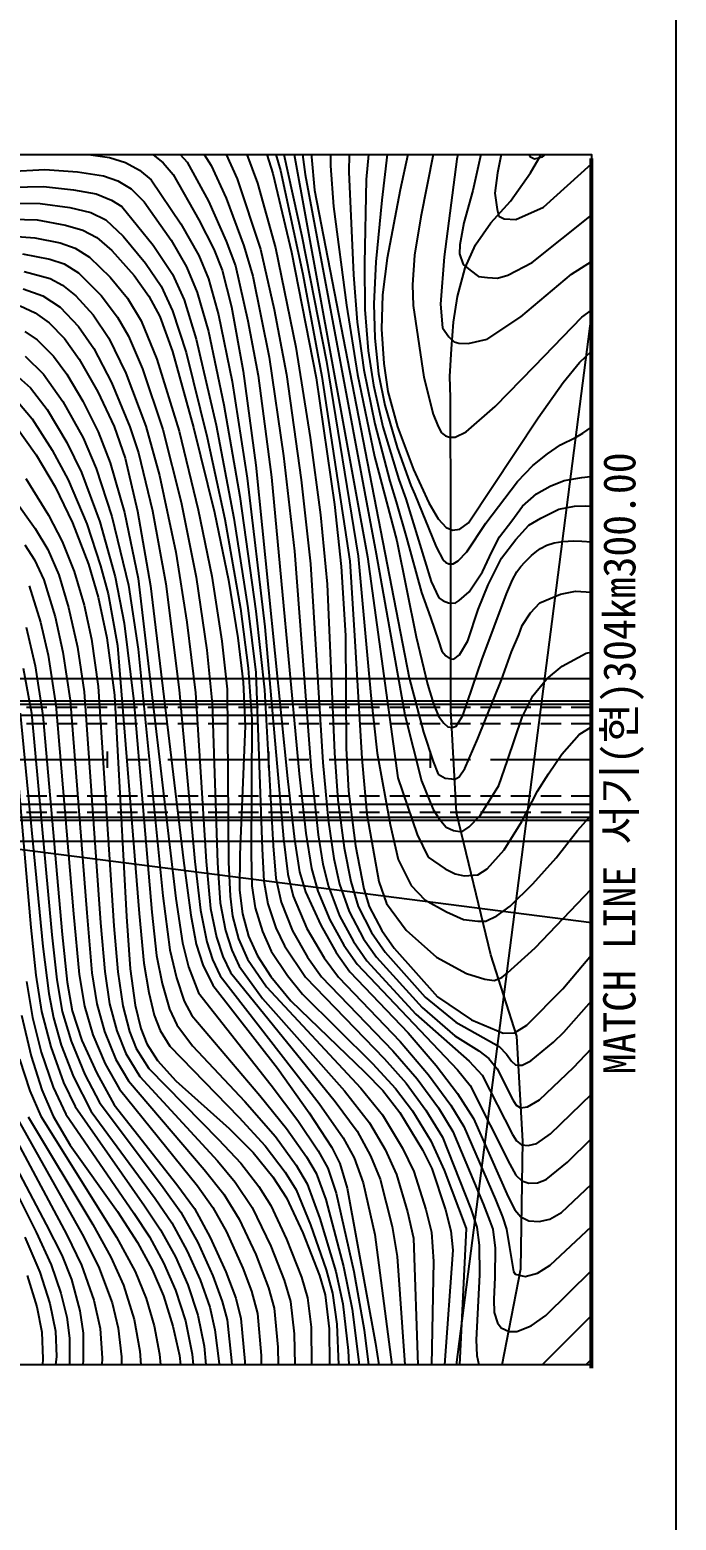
# Model space of a CAD drawing. Header units: millimetres. Extents: x 5990 to 6786, y 1103 to 1809.
# Drawn here: x 6705.8 to 6785.9, y 1388.2 to 1572.9 of the extents above; entities that cross this region are included whole.
import ezdxf
from ezdxf.enums import TextEntityAlignment as Align
from ezdxf.xclip import XClip

# ---------------------------------------------------------------- set-up
doc = ezdxf.new("R2010")
doc.units = ezdxf.units.MM
doc.header["$LTSCALE"] = 10
doc.header["$MEASUREMENT"] = 0
doc.header["$XCLIPFRAME"] = 2
for name, pattern in [('A-CENTR01', [2, 1.25, -0.25, 0.25, -0.25]), ('CENTER', [2, 1.25, -0.25, 0.25, -0.25]), ('HIDDEN', [0.375, 0.25, -0.125])]:
    doc.linetypes.add(name, pattern=pattern)
for name, color, linetype in [('TN-MACL', 6, 'A-CENTR01'), ('TZ-BASE', 253, 'Continuous'), ('TZ-CABL', 4, 'Continuous')]:
    doc.layers.add(name, color=color, linetype=linetype)
doc.layers.add('TX-PAPR', color=2, linetype='Continuous', plot=False)
doc.styles.get("Standard").update_dxf_attribs({"font": 'GulimChe.ttf'})
doc.linetypes.add('ZIGZAG', pattern='A,0.0001,-0.2,[131,ltypeshp.shx,S=0.2,R=0,X=-0.2,Y=0],-0.4,[131,ltypeshp.shx,S=0.2,R=180,X=0.2,Y=0],-0.2', length=0.8001)

# ---------------------------------------------------------------- blocks, each defined once
blk = doc.blocks.new('JD-FJFJ6DGDH3')
at = {"layer": 'TZ-BASE'}
for p, q in [((672.58, 77.66, 147), (672.1, 71.89, 147)), ((675.02, 77.82, 146), (674.02, 69.36, 146)), ((677.95, 78.02, 145), (676.29, 70.65, 145)), ((681.03, 78.24, 144), (678.85, 67.3, 144)), ((683.98, 77.93, 143), (683.34, 74.43, 143)), ((689.56, 78.82, 141), (688.38, 72.75, 141)), ((648.26, 75.83, 159), (649.9, 74.07, 159)), ((651.52, 75.78, 158), (652.87, 73.65, 158)), ((654.2, 76.12, 157), (656.11, 72, 157)), ((659.2, 76.74, 155), (660.53, 72.65, 155)), ((660.35, 76.79, 154), (661.45, 73.03, 154)), ((661.48, 76.89, 153), (664.13, 64.89, 153)), ((662.84, 76.72, 152), (672.24, 25.16, 152)), ((663.92, 77.06, 151), (664.54, 72.54, 151)), ((665.21, 77.15, 150), (665.33, 74.72, 150)), ((667.61, 77.31, 149), (667.67, 73.59, 149)), ((670.01, 77.48, 148), (669.92, 72.87, 148)), ((686.79, 77.19, 142), (685.3, 70.56, 142)), ((692.44, 72.74, 136.52), (694.49, 76.25, 136.52)), ((693.96, 74.71, 140), (696.49, 76.85, 140)), ((637.38, 75.04, 161), (640.28, 74.63, 161)), ((640.28, 74.63, 161), (642.24, 74.03, 161)), ((642.24, 74.03, 161), (644, 73.07, 161)), ((645.29, 75.28, 160), (646.91, 73.97, 160)), ((646.91, 73.97, 160), (648.15, 72.51, 160)), ((649.9, 74.07, 159), (652.53, 69.21, 159)), ((657.16, 75.43, 156), (658.6, 71.47, 156)), ((665.33, 74.72, 150), (665.69, 70.6, 150)), ((683.34, 74.43, 143), (681.75, 62.31, 143)), ((692.15, 75.38, 140), (692.38, 74.75, 140)), ((692.38, 74.75, 140), (692.93, 74.46, 140)), ((692.93, 74.46, 140), (693.96, 74.71, 140)), ((627.74, 72.9, 162), (632.25, 73.13, 162)), ((632.25, 73.13, 162), (636.29, 72.86, 162)), ((636.29, 72.86, 162), (639.54, 72.35, 162)), ((639.54, 72.35, 162), (641.32, 71.73, 162)), ((644, 73.07, 161), (645.43, 71.88, 161)), ((648.15, 72.51, 160), (651.33, 66.9, 160)), ((652.87, 73.65, 158), (654.73, 69.59, 158)), ((660.53, 72.65, 155), (662.84, 62.92, 155)), ((661.45, 73.03, 154), (664.22, 60.17, 154)), ((664.54, 72.54, 151), (673.31, 25.53, 151)), ((667.67, 73.59, 149), (668.05, 68.58, 149)), ((669.92, 72.87, 148), (670.51, 60.08, 148)), ((688.38, 72.75, 141), (688.05, 70.2, 141)), ((689.96, 69.24, 136.52), (692.44, 72.74, 136.52)), ((694.05, 68.5, 141), (700, 73.84, 141)), ((628.12, 70.95, 163), (632.08, 71.03, 163)), ((632.08, 71.03, 163), (635.8, 70.65, 163)), ((635.8, 70.65, 163), (638.63, 70.12, 163)), ((641.32, 71.73, 162), (642.98, 70.77, 162)), ((642.98, 70.77, 162), (644.57, 69.13, 162)), ((645.43, 71.88, 161), (649.12, 66.43, 161)), ((656.11, 72, 157), (659.01, 63.27, 157)), ((658.6, 71.47, 156), (660.85, 63.46, 156)), ((665.69, 70.6, 150), (677.41, 10.14, 150)), ((672.1, 71.89, 147), (671.86, 61.48, 147)), ((676.29, 70.65, 145), (674.68, 62.18, 145)), ((685.3, 70.56, 142), (684.17, 66.56, 142)), ((688.05, 70.2, 141), (688.31, 68.2, 141)), ((628.13, 68.96, 164), (631.7, 68.94, 164)), ((631.7, 68.94, 164), (635.35, 68.44, 164)), ((635.35, 68.44, 164), (637.96, 67.81, 164)), ((638.63, 70.12, 163), (640.53, 69.36, 163)), ((640.53, 69.36, 163), (641.8, 68.55, 163)), ((641.8, 68.55, 163), (645.7, 63.78, 163)), ((644.57, 69.13, 162), (647.9, 64.39, 162)), ((652.53, 69.21, 159), (654.72, 64.25, 159)), ((654.73, 69.59, 158), (656.94, 63.69, 158)), ((668.05, 68.58, 149), (669.63, 56.32, 149)), ((674.02, 69.36, 146), (673.28, 61.71, 146)), ((687.55, 66.53, 136.52), (689.96, 69.24, 136.52)), ((690.64, 66.97, 141), (694.05, 68.5, 141)), ((628.17, 67.01, 165), (631.29, 66.9, 165)), ((631.29, 66.9, 165), (634.83, 66.27, 165)), ((637.96, 67.81, 164), (639.81, 66.92, 164)), ((639.81, 66.92, 164), (641.96, 64.89, 164)), ((651.33, 66.9, 160), (653.2, 63.27, 160)), ((678.85, 67.3, 144), (678.09, 62.55, 144)), ((684.17, 66.56, 142), (683.71, 63.82, 142)), ((685.64, 63.83, 136.52), (687.55, 66.53, 136.52)), ((688.31, 68.2, 141), (688.51, 67.35, 141)), ((688.51, 67.35, 141), (689.2, 67.05, 141)), ((689.2, 67.05, 141), (690.64, 66.97, 141)), ((692.65, 61.64, 142), (700, 67.48, 142)), ((628.27, 64.87, 166), (631.02, 64.7, 166)), ((631.02, 64.7, 166), (634.16, 64.04, 166)), ((634.83, 66.27, 165), (636.98, 65.63, 165)), ((636.98, 65.63, 165), (638.7, 64.72, 165)), ((638.7, 64.72, 165), (640.56, 63.12, 165)), ((641.96, 64.89, 164), (644.74, 61.55, 164)), ((649.12, 66.43, 161), (651.33, 62.51, 161)), ((664.13, 64.89, 153), (667.16, 49.36, 153)), ((634.16, 64.04, 166), (636, 63.42, 166)), ((636, 63.42, 166), (637.81, 62.3, 166)), ((640.56, 63.12, 165), (643.32, 60, 165)), ((645.7, 63.78, 163), (648.07, 60.17, 163)), ((647.9, 64.39, 162), (649.83, 61.08, 162)), ((653.2, 63.27, 160), (654.22, 60.68, 160)), ((654.72, 64.25, 159), (655.91, 61.19, 159)), ((656.94, 63.69, 158), (658.04, 59.92, 158)), ((659.01, 63.27, 157), (660.7, 55.8, 157)), ((660.85, 63.46, 156), (663.38, 51.12, 156)), ((662.84, 62.92, 155), (665.9, 47.34, 155)), ((683.71, 63.82, 142), (683.67, 62.69, 142)), ((684.34, 60.98, 136.52), (685.64, 63.83, 136.52)), ((629.48, 62.69, 167), (632.89, 62.02, 167)), ((632.89, 62.02, 167), (634.67, 61.44, 167)), ((634.67, 61.44, 167), (636.42, 60.35, 167)), ((637.81, 62.3, 166), (640.37, 59.8, 166)), ((644.74, 61.55, 164), (646.66, 58.69, 164)), ((649.83, 61.08, 162), (651.13, 57.92, 162)), ((651.33, 62.51, 161), (652.55, 59.59, 161)), ((655.91, 61.19, 159), (657.44, 54.4, 159)), ((671.86, 61.48, 147), (671.93, 55.81, 147)), ((673.28, 61.71, 146), (673.02, 56.5, 146)), ((674.68, 62.18, 145), (674.11, 57.63, 145)), ((678.09, 62.55, 144), (677.83, 58.86, 144)), ((681.75, 62.31, 143), (681.31, 56.47, 143)), ((683.41, 57.41, 136.52), (684.34, 60.98, 136.52)), ((683.67, 62.69, 142), (684.12, 61.39, 142)), ((684.12, 61.39, 142), (684.96, 60.66, 142)), ((689.65, 60.06, 142), (692.65, 61.64, 142)), ((697.54, 60.18, 143), (700, 61.76, 143)), ((80, 59.47), (700, -20.2)), ((629.69, 60.52, 168), (632.91, 59.63, 168)), ((632.91, 59.63, 168), (634.47, 58.82, 168)), ((636.42, 60.35, 167), (639.26, 57.53, 167)), ((640.37, 59.8, 166), (642.49, 57.19, 166)), ((643.32, 60, 165), (645.14, 57.47, 165)), ((648.07, 60.17, 163), (649.52, 56.98, 163)), ((652.55, 59.59, 161), (653.8, 55.13, 161)), ((654.22, 60.68, 160), (655.39, 56.11, 160)), ((658.04, 59.92, 158), (660.07, 49.88, 158)), ((664.22, 60.17, 154), (666.61, 47.48, 154)), ((670.51, 60.08, 148), (670.99, 54.21, 148)), ((684.96, 60.66, 142), (686, 59.9, 142)), ((686, 59.9, 142), (687.12, 59.76, 142)), ((687.12, 59.76, 142), (688.36, 59.7, 142)), ((688.36, 59.7, 142), (689.65, 60.06, 142)), ((691.26, 54.88, 143), (697.54, 60.18, 143)), ((629.56, 58.35, 169), (632, 57.5, 169)), ((632, 57.5, 169), (634.17, 56.07, 169)), ((634.47, 58.82, 168), (636.09, 57.51, 168)), ((636.09, 57.51, 168), (638.26, 55.13, 168)), ((639.26, 57.53, 167), (641.28, 54.86, 167)), ((645.14, 57.47, 165), (646.52, 54.92, 165)), ((646.66, 58.69, 164), (648.1, 55.63, 164)), ((651.13, 57.92, 162), (652.53, 53.05, 162)), ((674.11, 57.63, 145), (673.98, 53.38, 145)), ((677.83, 58.86, 144), (677.92, 56.29, 144)), ((682.92, 54.24, 136.52), (683.41, 57.41, 136.52)), ((629.21, 56.24, 170), (631.08, 55.38, 170)), ((634.17, 56.07, 169), (636.44, 53.69, 169)), ((642.49, 57.19, 166), (644.2, 54.38, 166)), ((648.1, 55.63, 164), (649.77, 50.46, 164)), ((649.52, 56.98, 163), (651.03, 52.14, 163)), ((655.39, 56.11, 160), (656.85, 48.17, 160)), ((660.7, 55.8, 157), (662.22, 47.74, 157)), ((669.63, 56.32, 149), (671, 47.74, 149)), ((671.93, 55.81, 147), (672.35, 50.69, 147)), ((673.02, 56.5, 146), (673.14, 52.25, 146)), ((677.92, 56.29, 144), (679.22, 47.42, 144)), ((681.31, 56.47, 143), (681.56, 53.54, 143)), ((698.82, 54.84, 144), (700, 55.73, 144)), ((631.08, 55.38, 170), (632.81, 54.14, 170)), ((632.81, 54.14, 170), (634.69, 52.19, 170)), ((636.44, 53.69, 169), (638.34, 50.96, 169)), ((638.26, 55.13, 168), (640.2, 52.25, 168)), ((641.28, 54.86, 167), (642.62, 52.5, 167)), ((644.2, 54.38, 166), (646.15, 49.63, 166)), ((646.52, 54.92, 165), (648.07, 50.58, 165)), ((653.8, 55.13, 161), (655.46, 46.86, 161)), ((657.44, 54.4, 159), (658.68, 47.63, 159)), ((670.46, -174.85), (700, 55)), ((670.99, 54.21, 148), (671.79, 48.32, 148)), ((682.67, 50.91, 136.52), (682.92, 54.24, 136.52)), ((687.07, 52.1, 143), (691.26, 54.88, 143)), ((692.96, 48.76, 144), (698.82, 54.84, 144)), ((629.79, 53.08, 171), (631.3, 52.05, 171)), ((631.3, 52.05, 171), (633.32, 50, 171)), ((634.69, 52.19, 170), (636.53, 49.64, 170)), ((640.2, 52.25, 168), (642.32, 47.89, 168)), ((642.62, 52.5, 167), (644.36, 48.44, 167)), ((651.03, 52.14, 163), (653.49, 41.45, 163)), ((652.53, 53.05, 162), (654.46, 43.98, 162)), ((673.14, 52.25, 146), (673.62, 47.82, 146)), ((673.98, 53.38, 145), (674.26, 49.11, 145)), ((681.56, 53.54, 143), (682.35, 52.4, 143)), ((682.35, 52.4, 143), (682.99, 51.8, 143)), ((682.99, 51.8, 143), (683.59, 51.62, 143)), ((684.73, 51.58, 143), (687.07, 52.1, 143)), ((629.84, 50.02, 172), (632.09, 47.79, 172)), ((633.32, 50, 171), (634.98, 47.79, 171)), ((638.34, 50.96, 169), (640.54, 46.76, 169)), ((648.07, 50.58, 165), (650.69, 41.19, 165)), ((649.77, 50.46, 164), (652.4, 39.94, 164)), ((660.07, 49.88, 158), (661.84, 37.67, 158)), ((663.38, 51.12, 156), (665.15, 39.93, 156)), ((672.35, 50.69, 147), (672.98, 46.42, 147)), ((682.44, 47.48, 136.52), (682.67, 50.91, 136.52)), ((683.59, 51.62, 143), (684.73, 51.58, 143)), ((698.53, 49.24, 145), (700, 50.65, 145)), ((628.27, 48.06, 173), (630.47, 46.07, 173)), ((636.53, 49.64, 170), (638.82, 45.59, 170)), ((644.36, 48.44, 167), (646.88, 40.94, 167)), ((646.15, 49.63, 166), (648.89, 40.73, 166)), ((656.85, 48.17, 160), (658.41, 36.5, 160)), ((667.16, 49.36, 153), (671.11, 25.23, 153)), ((671.79, 48.32, 148), (673.14, 41.61, 148)), ((674.26, 49.11, 145), (674.79, 45.63, 145)), ((688.08, 43.79, 144), (692.96, 48.76, 144)), ((696.52, 46.76, 145), (698.53, 49.24, 145)), ((632.09, 47.79, 172), (634.48, 44.41, 172)), ((634.98, 47.79, 171), (636.98, 44.43, 171)), ((640.54, 46.76, 169), (642.81, 41.26, 169)), ((642.32, 47.89, 168), (644.79, 41.33, 168)), ((655.46, 46.86, 161), (657.32, 34.91, 161)), ((658.68, 47.63, 159), (660.36, 35.01, 159)), ((662.22, 47.74, 157), (664.04, 34.69, 157)), ((665.9, 47.34, 155), (668.15, 31.62, 155)), ((666.61, 47.48, 154), (670.08, 24.6, 154)), ((671, 47.74, 149), (673.12, 37.56, 149)), ((672.98, 46.42, 147), (674.16, 41.26, 147)), ((673.62, 47.82, 146), (674.38, 43.93, 146)), ((679.22, 47.42, 144), (680.39, 42.81, 144)), ((682.55, 44.89, 136.52), (682.44, 47.48, 136.52)), ((693.41, 42.39, 145), (696.52, 46.76, 145)), ((628.9, 44.34, 174), (630.68, 42.23, 174)), ((630.47, 46.07, 173), (632.53, 43.39, 173)), ((634.48, 44.41, 172), (637, 39.89, 172)), ((636.98, 44.43, 171), (638.88, 40.65, 171)), ((638.82, 45.59, 170), (640.84, 41.29, 170)), ((674.79, 45.63, 145), (675.97, 41.24, 145)), ((682.56, 29.77, 136.52), (682.55, 44.89, 136.52)), ((632.53, 43.39, 173), (635, 39.31, 173)), ((654.46, 43.98, 162), (656.42, 32.63, 162)), ((674.38, 43.93, 146), (675.91, 38.69, 146)), ((680.39, 42.81, 144), (681.02, 41.28, 144)), ((684.46, 40.63, 144), (688.08, 43.79, 144)), ((628.75, 41.21, 175), (631.19, 37.77, 175)), ((630.68, 42.23, 174), (633.19, 38.36, 174)), ((638.88, 40.65, 171), (640.37, 36.81, 171)), ((640.84, 41.29, 170), (642.21, 37.35, 170)), ((642.81, 41.26, 169), (643.89, 38.04, 169)), ((644.79, 41.33, 168), (646.49, 35.21, 168)), ((646.88, 40.94, 167), (649.16, 31.9, 167)), ((648.89, 40.73, 166), (651.27, 30.96, 166)), ((650.69, 41.19, 165), (653.27, 30.65, 165)), ((653.49, 41.45, 163), (655.68, 29.95, 163)), ((673.14, 41.61, 148), (675.01, 34.51, 148)), ((674.16, 41.26, 147), (676.13, 34.73, 147)), ((675.97, 41.24, 145), (677.96, 35.95, 145)), ((681.02, 41.28, 144), (681.44, 40.5, 144)), ((684.75, 29.34, 145), (693.41, 42.39, 145)), ((698.92, 40.48, 146), (700, 41.22, 146)), ((635, 39.31, 173), (636.81, 35.6, 173)), ((637, 39.89, 172), (638.63, 36.1, 172)), ((652.4, 39.94, 164), (654.57, 29.81, 164)), ((665.15, 39.93, 156), (666.41, 30.36, 156)), ((681.44, 40.5, 144), (681.91, 40.13, 144)), ((681.91, 40.13, 144), (682.4, 39.96, 144)), ((682.4, 39.96, 144), (683.13, 39.97, 144)), ((683.13, 39.97, 144), (684.46, 40.63, 144)), ((694.55, 37.9, 146), (696.17, 39.04, 146)), ((696.17, 39.04, 146), (698.02, 39.95, 146)), ((698.02, 39.95, 146), (698.92, 40.48, 146)), ((631.19, 37.77, 175), (633.53, 33.8, 175)), ((633.19, 38.36, 174), (635.16, 34.68, 174)), ((642.21, 37.35, 170), (643.75, 30.81, 170)), ((643.89, 38.04, 169), (645.6, 30.84, 169)), ((661.84, 37.67, 158), (663.19, 25.86, 158)), ((673.12, 37.56, 149), (675.88, 27.14, 149)), ((675.91, 38.69, 146), (677.62, 33.99, 146)), ((692.76, 36.46, 146), (694.55, 37.9, 146)), ((636.81, 35.6, 173), (639.09, 29.48, 173)), ((638.63, 36.1, 172), (640.57, 30.16, 172)), ((640.37, 36.81, 171), (642.12, 30.63, 171)), ((646.49, 35.21, 168), (648.48, 25.74, 168)), ((658.41, 36.5, 160), (662.34, -2.32, 160)), ((677.96, 35.95, 145), (679.86, 31.84, 145)), ((690.84, 34.46, 146), (692.76, 36.46, 146)), ((699.9, 35.09, 147), (700, 35.1, 147)), ((629.89, 34.84, 176), (632.72, 30.32, 176)), ((633.53, 33.8, 175), (635.69, 29.36, 175)), ((635.16, 34.68, 174), (637.46, 29.23, 174)), ((657.32, 34.91, 161), (659.54, 16.48, 161)), ((660.36, 35.01, 159), (663.79, -1.77, 159)), ((664.04, 34.69, 157), (665.2, 24.29, 157)), ((675.01, 34.51, 148), (675.8, 31.97, 148)), ((676.13, 34.73, 147), (676.99, 32.33, 147)), ((677.62, 33.99, 146), (678.11, 32.85, 146)), ((686.9, 29.32, 146), (690.84, 34.46, 146)), ((693.21, 32.94, 147), (694.87, 33.88, 147)), ((694.87, 33.88, 147), (696.63, 34.61, 147)), ((696.63, 34.61, 147), (698.8, 34.98, 147)), ((698.8, 34.98, 147), (699.9, 35.09, 147)), ((628.51, 32.26, 177), (631.07, 28.66, 177)), ((649.16, 31.9, 167), (651.01, 22.62, 167)), ((656.42, 32.63, 162), (658.41, 18.39, 162)), ((668.15, 31.62, 155), (669, 23.93, 155)), ((675.8, 31.97, 148), (677.1, 27.5, 148)), ((676.99, 32.33, 147), (680.13, 22.1, 147)), ((678.11, 32.85, 146), (680.75, 26.39, 146)), ((679.86, 31.84, 145), (680.99, 29.85, 145)), ((690.15, 29.61, 147), (691.47, 31.43, 147)), ((691.47, 31.43, 147), (693.21, 32.94, 147)), ((695.98, 31.04, 148), (697.89, 31.44, 148)), ((697.89, 31.44, 148), (699.3, 31.45, 148)), ((699.3, 31.45, 148), (700, 31.44, 148)), ((632.72, 30.32, 176), (634.4, 27.06, 176)), ((640.57, 30.16, 172), (642.61, 21.64, 172)), ((642.12, 30.63, 171), (643.82, 22.47, 171)), ((643.75, 30.81, 170), (645.35, 21.55, 170)), ((645.6, 30.84, 169), (647.25, 21.78, 169)), ((651.27, 30.96, 166), (652.95, 22.73, 166)), ((653.27, 30.65, 165), (655.02, 22.25, 165)), ((654.57, 29.81, 164), (656.51, 18.73, 164)), ((655.68, 29.95, 163), (657.43, 18.82, 163)), ((666.41, 30.36, 156), (667.26, 21.74, 156)), ((680.99, 29.85, 145), (682.01, 28.78, 145)), ((682.58, 6.19, 136.52), (682.56, 29.77, 136.52)), ((688.61, 27.62, 147), (690.15, 29.61, 147)), ((692.26, 29.08, 148), (693.72, 29.92, 148)), ((693.72, 29.92, 148), (695.98, 31.04, 148)), ((631.07, 28.66, 177), (632.62, 26.04, 177)), ((635.69, 29.36, 175), (637.67, 24.25, 175)), ((637.46, 29.23, 174), (639.17, 24.04, 174)), ((639.09, 29.48, 173), (640.99, 22.65, 173)), ((682.01, 28.78, 145), (682.77, 28.46, 145)), ((682.77, 28.46, 145), (683.71, 28.57, 145)), ((683.71, 28.57, 145), (684.75, 29.34, 145)), ((684.58, 25.77, 146), (686.9, 29.32, 146)), ((690.62, 27.3, 148), (692.26, 29.08, 148)), ((629.79, 26.61, 178), (630.98, 24.76, 178)), ((632.62, 26.04, 177), (633.98, 22.92, 177)), ((634.4, 27.06, 176), (635.91, 23.33, 176)), ((675.88, 27.14, 149), (678.27, 15.23, 149)), ((677.1, 27.5, 148), (678.93, 20.72, 148)), ((680.75, 26.39, 146), (681.63, 24.74, 146)), ((687.66, 25.76, 147), (688.61, 27.62, 147)), ((688.84, 24.96, 148), (690.62, 27.3, 148)), ((693.22, 25.86, 149), (693.71, 26.18, 149)), ((693.71, 26.18, 149), (694.49, 26.6, 149)), ((694.49, 26.6, 149), (695.4, 26.89, 149)), ((695.4, 26.89, 149), (696.44, 27.05, 149)), ((696.44, 27.05, 149), (697.8, 27.12, 149)), ((697.8, 27.12, 149), (698.83, 27.1, 149)), ((698.83, 27.1, 149), (700, 27.01, 149)), ((630.98, 24.76, 178), (632.14, 22.28, 178)), ((637.67, 24.25, 175), (638.89, 20.13, 175)), ((639.17, 24.04, 174), (640.13, 20.56, 174)), ((648.48, 25.74, 168), (649.87, 17.03, 168)), ((663.19, 25.86, 158), (665.26, -1.31, 158)), ((665.2, 24.29, 157), (666.7, -0.37, 157)), ((670.08, 24.6, 154), (670.65, 15.38, 154)), ((671.11, 25.23, 153), (672.65, 7.97, 153)), ((672.24, 25.16, 152), (676.03, -2.24, 152)), ((673.31, 25.53, 151), (676.86, 5.54, 151)), ((681.63, 24.74, 146), (681.97, 24.43, 146)), ((681.97, 24.43, 146), (682.34, 24.26, 146)), ((682.34, 24.26, 146), (682.85, 24.26, 146)), ((682.85, 24.26, 146), (683.47, 24.63, 146)), ((683.47, 24.63, 146), (684.58, 25.77, 146)), ((686.51, 23.27, 147), (687.66, 25.76, 147)), ((687.2, 21.65, 148), (688.84, 24.96, 148)), ((691.24, 23.93, 149), (691.73, 24.46, 149)), ((691.73, 24.46, 149), (692.56, 25.29, 149)), ((692.56, 25.29, 149), (693.22, 25.86, 149)), ((632.14, 22.28, 178), (633.53, 17.71, 178)), ((633.98, 22.92, 177), (635.21, 18.86, 177)), ((635.91, 23.33, 176), (637.13, 19.14, 176)), ((640.99, 22.65, 173), (642.11, 16.9, 173)), ((643.82, 22.47, 171), (648.5, -17.21, 171)), ((651.01, 22.62, 167), (652.33, 13.56, 167)), ((652.95, 22.73, 166), (654.19, 14.7, 166)), ((655.02, 22.25, 165), (656.2, 15.11, 165)), ((669, 23.93, 155), (669.52, 15.41, 155)), ((684.84, 20.79, 147), (686.51, 23.27, 147)), ((689.47, 20.57, 149), (690.21, 22.28, 149)), ((690.21, 22.28, 149), (690.75, 23.27, 149)), ((690.75, 23.27, 149), (691.24, 23.93, 149)), ((630.33, 21.55, 179), (631.73, 17.03, 179)), ((640.13, 20.56, 174), (641.27, 14.16, 174)), ((642.61, 21.64, 172), (643.82, 13.69, 172)), ((645.35, 21.55, 170), (649.45, -12.5, 170)), ((647.25, 21.78, 169), (648.9, 8.66, 169)), ((667.26, 21.74, 156), (668.15, 0.86, 156)), ((678.93, 20.72, 148), (680.07, 17.62, 148)), ((680.13, 22.1, 147), (681.09, 20.06, 147)), ((683.62, 19.73, 147), (684.84, 20.79, 147)), ((685.97, 18.6, 148), (687.2, 21.65, 148)), ((686.44, 12.39, 149), (689.47, 20.57, 149)), ((693.61, 19.45, 150), (696.17, 20.53, 150)), ((696.17, 20.53, 150), (698.03, 20.9, 150)), ((698.03, 20.9, 150), (700, 20.78, 150)), ((635.21, 18.86, 177), (636.3, 13.96, 177)), ((637.13, 19.14, 176), (638.04, 14.92, 176)), ((638.89, 20.13, 175), (639.96, 15.12, 175)), ((656.51, 18.73, 164), (657.47, 11.34, 164)), ((657.43, 18.82, 163), (658.4, 10.81, 163)), ((681.09, 20.06, 147), (681.62, 19.67, 147)), ((681.62, 19.67, 147), (682.3, 19.45, 147)), ((682.3, 19.45, 147), (683.12, 19.41, 147)), ((683.12, 19.41, 147), (683.62, 19.73, 147)), ((684.7, 14.72, 148), (685.97, 18.6, 148)), ((692.45, 18.19, 150), (693.61, 19.45, 150)), ((631.73, 17.03, 179), (632.66, 12.97, 179)), ((633.53, 17.71, 178), (634.5, 13.33, 178)), ((642.11, 16.9, 173), (643.3, 7.22, 173)), ((649.87, 17.03, 168), (650.93, 8.27, 168)), ((658.41, 18.39, 162), (659.47, 8.66, 162)), ((680.07, 17.62, 148), (681.05, 14.74, 148)), ((691.44, 16.61, 150), (692.45, 18.19, 150)), ((629.93, 16.44, 180), (631.05, 11.63, 180)), ((638.04, 14.92, 176), (638.89, 9.05, 176)), ((639.96, 15.12, 175), (640.9, 7.98, 175)), ((656.2, 15.11, 165), (656.83, 9.59, 165)), ((659.54, 16.48, 161), (661.86, -9.82, 161)), ((669.52, 15.41, 155), (669.61, 1.44, 155)), ((670.65, 15.38, 154), (671.56, 0.14, 154)), ((678.27, 15.23, 149), (679.68, 9.37, 149)), ((690.11, 13.36, 150), (690.99, 15.46, 150)), ((690.99, 15.46, 150), (691.44, 16.61, 150)), ((632.66, 12.97, 179), (633.63, 6.77, 179)), ((634.5, 13.33, 178), (635.4, 7.38, 178)), ((636.3, 13.96, 177), (637.12, 8.39, 177)), ((641.27, 14.16, 174), (643.94, -19.07, 174)), ((643.82, 13.69, 172), (646.89, -16.86, 172)), ((652.33, 13.56, 167), (653.01, 6.96, 167)), ((654.19, 14.7, 166), (654.85, 8.74, 166)), ((681.05, 14.74, 148), (681.46, 13.46, 148)), ((681.46, 13.46, 148), (681.97, 12.89, 148)), ((682.94, 12.44, 148), (683.65, 12.99, 148)), ((683.65, 12.99, 148), (684.7, 14.72, 148)), ((688.86, 9.9, 150), (690.11, 13.36, 150)), ((696.38, 11.58, 151), (699.35, 13.18, 151)), ((699.35, 13.18, 151), (700, 13.33, 151)), ((629.56, 11.34, 181), (630.59, 5.75, 181)), ((631.05, 11.63, 180), (632, 5.47, 180)), ((657.47, 11.34, 164), (657.91, 4.96, 164)), ((681.97, 12.89, 148), (682.49, 12.5, 148)), ((682.49, 12.5, 148), (682.94, 12.44, 148)), ((684.08, 5.49, 149), (686.44, 12.39, 149)), ((694.43, 9.96, 151), (696.38, 11.58, 151)), ((700, 10), (80, 10)), ((700, 10), (80, 10)), ((656.83, 9.59, 165), (657.1, 4.19, 165)), ((658.4, 10.81, 163), (659.2, -11.04, 163)), ((677.41, 10.14, 150), (679.19, 3.4, 150)), ((679.68, 9.37, 149), (680.42, 6.93, 149)), ((685.91, 2.63, 150), (688.86, 9.9, 150)), ((692.76, 7.92, 151), (694.43, 9.96, 151)), ((637.12, 8.39, 177), (639.17, -20.21, 177)), ((638.89, 9.05, 176), (640.83, -20.58, 176)), ((640.9, 7.98, 175), (642.38, -19.45, 175)), ((648.9, 8.66, 169), (650.87, -12.62, 169)), ((650.93, 8.27, 168), (652.26, -12.62, 168)), ((654.85, 8.74, 166), (655.04, -12.72, 166)), ((659.47, 8.66, 162), (660.56, -10.69, 162)), ((672.65, 7.97, 153), (673.46, 0.8, 153)), ((691.43, 5.27, 151), (692.76, 7.92, 151)), ((80, 7.29), (700, 7.29)), ((80, 6.89), (700, 6.89)), ((629.22, 5.77, 182), (632.01, -23.16, 182)), ((630.59, 5.75, 181), (633.14, -21.73, 181)), ((633.63, 6.77, 179), (635.81, -19.1, 179)), ((635.4, 7.38, 178), (637.45, -18.97, 178)), ((643.3, 7.22, 173), (645.51, -18.91, 173)), ((653.01, 6.96, 167), (653.66, -12.8, 167)), ((680.42, 6.93, 149), (681.07, 5.39, 149)), ((683.27, -6.57, 136.52), (682.58, 6.19, 136.52)), ((632, 5.47, 180), (634.4, -21.67, 180)), ((657.1, 4.19, 165), (656.42, -11.8, 165)), ((657.91, 4.96, 164), (657.83, -11.64, 164)), ((676.86, 5.54, 151), (678.94, -2.62, 151)), ((681.07, 5.39, 149), (681.7, 4.51, 149)), ((681.7, 4.51, 149), (682.22, 4.09, 149)), ((682.22, 4.09, 149), (682.76, 3.97, 149)), ((682.76, 3.97, 149), (683.24, 4.14, 149)), ((683.24, 4.14, 149), (684.08, 5.49, 149)), ((689.61, -0.12, 151), (691.43, 5.27, 151)), ((698.48, 3.1, 152), (700, 4.07, 152)), ((679.19, 3.4, 150), (680.37, -0.21, 150)), ((684.33, -1.1, 150), (685.91, 2.63, 150)), ((696.34, 0.7, 152), (698.48, 3.1, 152)), ((628.68, 0.71, 183), (630.52, -20.82, 183)), ((640, 1), (640, -1)), ((660, 1), (660, -1)), ((668.15, 0.86, 156), (668.58, -5.02, 156)), ((669.61, 1.44, 155), (669.9, -3.89, 155)), ((671.56, 0.14, 154), (672.16, -6.76, 154)), ((673.46, 0.8, 153), (675.04, -8.03, 153)), ((680, 1), (680, -1)), ((694.67, -1.76, 152), (696.34, 0.7, 152)), ((700, 1), (700, -1)), ((663.79, -1.77, 159), (664.61, -9.13, 159)), ((665.26, -1.31, 158), (666.13, -9.3, 158)), ((666.7, -0.37, 157), (667.39, -7.47, 157)), ((680.37, -0.21, 150), (681.02, -1.78, 150)), ((681.02, -1.78, 150), (681.86, -2.29, 150)), ((683.6, -2.11, 150), (684.33, -1.1, 150)), ((688.51, -3.22, 151), (689.61, -0.12, 151)), ((693.33, -3.89, 152), (694.67, -1.76, 152)), ((662.34, -2.32, 160), (663.2, -9.91, 160)), ((676.03, -2.24, 152), (678.41, -9.29, 152)), ((678.94, -2.62, 151), (680.37, -6.17, 151)), ((681.86, -2.29, 150), (682.65, -2.39, 150)), ((682.65, -2.39, 150), (683.05, -2.44, 150)), ((683.05, -2.44, 150), (683.6, -2.11, 150)), ((686.2, -6.92, 151), (688.51, -3.22, 151)), ((668.58, -5.02, 156), (669.34, -10.94, 156)), ((669.9, -3.89, 155), (670.78, -10.69, 155)), ((691.36, -7.67, 152), (693.33, -3.89, 152)), ((80, -7.11), (700, -7.11)), ((672.16, -6.76, 154), (673.64, -15.09, 154)), ((680.37, -6.17, 151), (681.13, -7.34, 151)), ((681.13, -7.34, 151), (681.98, -8.35, 151)), ((687.54, -24.18, 136.52), (683.27, -6.57, 136.52)), ((684.87, -8.31, 151), (686.2, -6.92, 151)), ((698.29, -8.8, 153), (700, -6.83, 153)), ((80, -7.51), (700, -7.51)), ((664.61, -9.13, 159), (665.31, -13.47, 159)), ((667.39, -7.47, 157), (668.07, -12.25, 157)), ((675.04, -8.03, 153), (676.04, -12.36, 153)), ((681.98, -8.35, 151), (682.91, -8.8, 151)), ((682.91, -8.8, 151), (683.96, -8.94, 151)), ((683.96, -8.94, 151), (684.87, -8.31, 151)), ((689.18, -11.17, 152), (691.36, -7.67, 152)), ((695.63, -12.16, 153), (698.29, -8.8, 153)), ((184.17, -10.11), (700, -10.11)), ((184.17, -10.11), (700, -10.11)), ((659.2, -11.04, 163), (659.42, -15.05, 163)), ((660.56, -10.69, 162), (660.91, -14.67, 162)), ((661.86, -9.82, 161), (662.38, -14.19, 161)), ((663.2, -9.91, 160), (663.84, -13.89, 160)), ((666.13, -9.3, 158), (666.71, -12.96, 158)), ((669.34, -10.94, 156), (670.17, -15.1, 156)), ((670.78, -10.69, 155), (671.79, -16.03, 155)), ((678.41, -9.29, 152), (679.78, -12.1, 152)), ((649.45, -12.5, 170), (650.34, -19.26, 170)), ((650.87, -12.62, 169), (651.55, -18.67, 169)), ((652.26, -12.62, 168), (652.81, -18.44, 168)), ((653.66, -12.8, 167), (654.01, -17.76, 167)), ((655.04, -12.72, 166), (655.22, -16.9, 166)), ((656.42, -11.8, 165), (656.39, -16.18, 165)), ((657.83, -11.64, 164), (657.93, -15.65, 164)), ((668.07, -12.25, 157), (668.79, -15.42, 157)), ((676.04, -12.36, 153), (677.68, -15.61, 153)), ((679.78, -12.1, 152), (681.89, -13.52, 152)), ((687.07, -13.53, 152), (689.18, -11.17, 152)), ((692.75, -15.41, 153), (695.63, -12.16, 153)), ((660.91, -14.67, 162), (661.55, -17.65, 162)), ((662.38, -14.19, 161), (663.05, -16.93, 161)), ((663.84, -13.89, 160), (664.58, -16.39, 160)), ((665.31, -13.47, 159), (666.11, -16.31, 159)), ((666.71, -12.96, 158), (667.4, -15.74, 158)), ((681.89, -13.52, 152), (683.13, -14.17, 152)), ((683.13, -14.17, 152), (684.25, -14.4, 152)), ((684.25, -14.4, 152), (685.91, -14.28, 152)), ((685.91, -14.28, 152), (687.07, -13.53, 152)), ((656.39, -16.18, 165), (656.74, -19.1, 165)), ((657.93, -15.65, 164), (658.33, -18.36, 164)), ((659.42, -15.05, 163), (659.9, -17.85, 163)), ((664.58, -16.39, 160), (666.45, -20.53, 160)), ((666.11, -16.31, 159), (667.58, -19.85, 159)), ((667.4, -15.74, 158), (668.77, -19.34, 158)), ((668.79, -15.42, 157), (669.96, -18.82, 157)), ((670.17, -15.1, 156), (671.1, -18.18, 156)), ((671.79, -16.03, 155), (672.45, -18.19, 155)), ((673.64, -15.09, 154), (674.6, -17.84, 154)), ((677.68, -15.61, 153), (679.34, -17.38, 153)), ((689.93, -18.17, 153), (692.75, -15.41, 153)), ((693.05, -23.34, 154), (700, -16.01, 154)), ((646.89, -16.86, 172), (647.74, -23.57, 172)), ((648.5, -17.21, 171), (649.31, -22.72, 171)), ((652.81, -18.44, 168), (653.52, -22.01, 168)), ((654.01, -17.76, 167), (654.65, -21.19, 167)), ((655.22, -16.9, 166), (655.54, -19.4, 166)), ((658.33, -18.36, 164), (659.23, -21.3, 164)), ((659.9, -17.85, 163), (660.91, -20.86, 163)), ((661.55, -17.65, 162), (662.95, -21.21, 162)), ((663.05, -16.93, 161), (664.74, -20.94, 161)), ((671.1, -18.18, 156), (672.75, -21.44, 156)), ((672.45, -18.19, 155), (674.02, -21.18, 155)), ((674.6, -17.84, 154), (677.05, -21.12, 154)), ((679.34, -17.38, 153), (682.03, -18.88, 153)), ((688.3, -19.36, 153), (689.93, -18.17, 153)), ((635.81, -19.1, 179), (636.52, -26.63, 179)), ((637.45, -18.97, 178), (638.1, -26.44, 178)), ((639.17, -20.21, 177), (639.69, -26.26, 177)), ((642.38, -19.45, 175), (642.83, -25.93, 175)), ((643.94, -19.07, 174), (644.51, -25.21, 174)), ((645.51, -18.91, 173), (646.12, -24.28, 173)), ((650.34, -19.26, 170), (651.03, -22.87, 170)), ((651.55, -18.67, 169), (652.33, -22.58, 169)), ((655.54, -19.4, 166), (656.28, -22.19, 166)), ((656.74, -19.1, 165), (657.52, -21.87, 165)), ((667.58, -19.85, 159), (669.32, -22.98, 159)), ((668.77, -19.34, 158), (670.5, -22.54, 158)), ((669.96, -18.82, 157), (671.74, -22.19, 157)), ((682.03, -18.88, 153), (684.13, -19.81, 153)), ((684.13, -19.81, 153), (685.91, -20.03, 153)), ((685.91, -20.03, 153), (686.9, -20, 153)), ((686.9, -20, 153), (688.3, -19.36, 153)), ((630.52, -20.82, 183), (631.14, -26.69, 183)), ((633.14, -21.73, 181), (633.75, -27.27, 181)), ((634.4, -21.67, 180), (635.02, -27.58, 180)), ((640.83, -20.58, 176), (641.29, -26.28, 176)), ((653.52, -22.01, 168), (654.33, -24.41, 168)), ((654.65, -21.19, 167), (655.43, -23.63, 167)), ((657.52, -21.87, 165), (658.63, -24.3, 165)), ((659.23, -21.3, 164), (660.33, -23.73, 164)), ((660.91, -20.86, 163), (661.96, -23.09, 163)), ((662.95, -21.21, 162), (664.83, -24.47, 162)), ((664.74, -20.94, 161), (666.9, -24.58, 161)), ((666.45, -20.53, 160), (668.38, -23.9, 160)), ((672.75, -21.44, 156), (674.46, -23.88, 156)), ((674.02, -21.18, 155), (675.55, -23.37, 155)), ((677.05, -21.12, 154), (680.82, -24.48, 154)), ((632.01, -23.16, 182), (632.75, -28.99, 182)), ((647.74, -23.57, 172), (648.57, -27.06, 172)), ((649.31, -22.72, 171), (650.07, -25.69, 171)), ((651.03, -22.87, 170), (651.84, -25.43, 170)), ((652.33, -22.58, 169), (653.05, -24.76, 169)), ((655.43, -23.63, 167), (656.35, -25.61, 167)), ((656.28, -22.19, 166), (657.37, -24.71, 166)), ((660.33, -23.73, 164), (662.33, -26.75, 164)), ((661.96, -23.09, 163), (664.55, -26.95, 163)), ((668.38, -23.9, 160), (670.08, -26.3, 160)), ((669.32, -22.98, 159), (670.96, -25.36, 159)), ((670.5, -22.54, 158), (672.17, -24.93, 158)), ((671.74, -22.19, 157), (673.38, -24.48, 157)), ((674.46, -23.88, 156), (679.4, -29.43, 156)), ((675.55, -23.37, 155), (680.91, -29.41, 155)), ((689.61, -26.43, 154), (693.05, -23.34, 154)), ((644.51, -25.21, 174), (645.13, -28.84, 174)), ((646.12, -24.28, 173), (646.82, -27.74, 173)), ((650.07, -25.69, 171), (651.29, -28.9, 171)), ((651.84, -25.43, 170), (653.08, -27.93, 170)), ((653.05, -24.76, 169), (653.99, -26.78, 169)), ((654.33, -24.41, 168), (655.27, -26.36, 168)), ((656.35, -25.61, 167), (659.23, -29.59, 167)), ((657.37, -24.71, 166), (659.73, -28.16, 166)), ((658.63, -24.3, 165), (660.27, -26.87, 165)), ((664.83, -24.47, 162), (666.57, -26.92, 162)), ((666.9, -24.58, 161), (668.67, -26.94, 161)), ((670.96, -25.36, 159), (683.4, -38.44, 159)), ((672.17, -24.93, 158), (678.24, -31.56, 158)), ((673.38, -24.48, 157), (679.04, -30.73, 157)), ((680.82, -24.48, 154), (684.5, -26.51, 154)), ((690.76, -34.27, 136.52), (687.54, -24.18, 136.52)), ((696.47, -28.41, 155), (700, -24.18, 155)), ((629.98, -27.49, 184), (630.74, -31.97, 184)), ((631.14, -26.69, 183), (631.86, -31.21, 183)), ((633.75, -27.27, 181), (634.41, -31.21, 181)), ((635.02, -27.58, 180), (635.65, -31.14, 180)), ((636.52, -26.63, 179), (637.17, -30.54, 179)), ((638.1, -26.44, 178), (638.71, -30.28, 178)), ((639.69, -26.26, 177), (640.29, -30.26, 177)), ((641.29, -26.28, 176), (641.91, -30.5, 176)), ((642.83, -25.93, 175), (643.45, -30.43, 175)), ((648.57, -27.06, 172), (649.51, -29.95, 172)), ((653.99, -26.78, 169), (666.26, -42.6, 169)), ((655.27, -26.36, 168), (668.25, -42.35, 168)), ((660.27, -26.87, 165), (662.73, -29.91, 165)), ((662.33, -26.75, 164), (664.19, -29.08, 164)), ((664.55, -26.95, 163), (674.32, -37.06, 163)), ((666.57, -26.92, 162), (675.38, -36.09, 162)), ((668.67, -26.94, 161), (676.28, -34.93, 161)), ((670.08, -26.3, 160), (677.28, -33.87, 160)), ((684.5, -26.51, 154), (686.79, -27.22, 154)), ((686.79, -27.22, 154), (687.93, -27.36, 154)), ((687.93, -27.36, 154), (688.88, -26.99, 154)), ((688.88, -26.99, 154), (689.61, -26.43, 154)), ((632.75, -28.99, 182), (633.33, -32.01, 182)), ((645.13, -28.84, 174), (645.82, -31.68, 174)), ((646.82, -27.74, 173), (647.7, -30.93, 173)), ((651.29, -28.9, 171), (660.31, -40.35, 171)), ((653.08, -27.93, 170), (661.11, -38.24, 170)), ((659.73, -28.16, 166), (671.43, -40.71, 166)), ((664.19, -29.08, 164), (672.89, -37.67, 164)), ((679.4, -29.43, 156), (683.2, -32.54, 156)), ((680.91, -29.41, 155), (685.15, -32.25, 155)), ((691.98, -32.9, 155), (696.47, -28.41, 155)), ((631.86, -31.21, 183), (632.99, -35.59, 183)), ((634.41, -31.21, 181), (635.52, -34.9, 181)), ((635.65, -31.14, 180), (636.86, -34.79, 180)), ((637.17, -30.54, 179), (638.22, -34.1, 179)), ((638.71, -30.28, 178), (639.65, -33.69, 178)), ((640.29, -30.26, 177), (641.19, -33.62, 177)), ((641.91, -30.5, 176), (642.76, -33.69, 176)), ((643.45, -30.43, 175), (644.15, -33.33, 175)), ((647.7, -30.93, 173), (648.62, -32.85, 173)), ((649.51, -29.95, 172), (650.48, -31.72, 172)), ((659.23, -29.59, 167), (669.39, -41.03, 167)), ((662.73, -29.91, 165), (671.92, -38.73, 165)), ((679.04, -30.73, 157), (683.09, -34.21, 157)), ((696.58, -33.79, 156), (700, -29.88, 156)), ((629.38, -31.68, 185), (630.57, -36.77, 185)), ((630.74, -31.97, 184), (631.81, -36.25, 184)), ((633.33, -32.01, 182), (634.3, -35.39, 182)), ((645.82, -31.68, 174), (646.54, -33.55, 174)), ((648.62, -32.85, 173), (650.57, -35.47, 173)), ((650.48, -31.72, 172), (658.91, -41.61, 172)), ((678.24, -31.56, 158), (684.85, -37.35, 158)), ((683.2, -32.54, 156), (686.6, -34.42, 156)), ((685.15, -32.25, 155), (689.08, -33.91, 155)), ((690.47, -33.86, 155), (691.98, -32.9, 155)), ((635.52, -34.9, 181), (637.23, -39.04, 181)), ((636.86, -34.79, 180), (638.69, -38.85, 180)), ((638.22, -34.1, 179), (639.74, -37.7, 179)), ((639.65, -33.69, 178), (641.07, -37.15, 178)), ((641.19, -33.62, 177), (642.31, -36.42, 177)), ((642.76, -33.69, 176), (643.6, -35.78, 176)), ((644.15, -33.33, 175), (644.91, -35.23, 175)), ((646.54, -33.55, 174), (647.77, -35.51, 174)), ((676.28, -34.93, 161), (679.83, -39.05, 161)), ((677.28, -33.87, 160), (680.75, -37.89, 160)), ((683.09, -34.21, 157), (686.03, -36.07, 157)), ((686.6, -34.42, 156), (688.57, -35.56, 156)), ((689.08, -33.91, 155), (690.47, -33.86, 155)), ((691.49, -47.27, 136.52), (690.76, -34.27, 136.52)), ((692.51, -37.33, 156), (695.3, -35.02, 156)), ((695.3, -35.02, 156), (696.58, -33.79, 156)), ((630.57, -36.77, 185), (631.88, -40.94, 185)), ((631.81, -36.25, 184), (633.29, -40.6, 184)), ((632.99, -35.59, 183), (634.58, -40.03, 183)), ((634.3, -35.39, 182), (635.8, -39.3, 182)), ((642.31, -36.42, 177), (644.04, -39.27, 177)), ((643.6, -35.78, 176), (645.16, -38.27, 176)), ((644.91, -35.23, 175), (646.23, -37.27, 175)), ((647.77, -35.51, 174), (656.3, -44.32, 174)), ((650.57, -35.47, 173), (657.05, -42.36, 173)), ((675.38, -36.09, 162), (678.41, -39.55, 162)), ((686.03, -36.07, 157), (687.27, -37.03, 157)), ((688.57, -35.56, 156), (689.48, -36.52, 156)), ((689.48, -36.52, 156), (690.09, -37.38, 156)), ((697.79, -38.14, 157), (700, -35.78, 157)), ((629.13, -37.12, 186), (630.41, -41.04, 186)), ((639.74, -37.7, 179), (641.5, -40.84, 179)), ((641.07, -37.15, 178), (642.61, -39.81, 178)), ((645.16, -38.27, 176), (653.77, -47.06, 176)), ((646.23, -37.27, 175), (648.51, -39.81, 175)), ((661.11, -38.24, 170), (665.04, -43.77, 170)), ((671.92, -38.73, 165), (674.15, -41.02, 165)), ((672.89, -37.67, 164), (675.72, -40.74, 164)), ((674.32, -37.06, 163), (677.04, -40.11, 163)), ((680.75, -37.89, 160), (683.41, -41.38, 160)), ((683.4, -38.44, 159), (684.98, -40.37, 159)), ((684.85, -37.35, 158), (686.47, -39.12, 158)), ((687.27, -37.03, 157), (688.34, -38.33, 157)), ((688.34, -38.33, 157), (690.25, -42.15, 157)), ((690.09, -37.38, 156), (690.58, -37.81, 156)), ((690.58, -37.81, 156), (690.93, -37.85, 156)), ((690.93, -37.85, 156), (691.42, -37.86, 156)), ((691.42, -37.86, 156), (692.51, -37.33, 156)), ((693.55, -42.17, 157), (697.79, -38.14, 157)), ((633.29, -40.6, 184), (634.86, -43.95, 184)), ((634.58, -40.03, 183), (636.01, -43, 183)), ((635.8, -39.3, 182), (638.02, -43.62, 182)), ((637.23, -39.04, 181), (639.05, -42.49, 181)), ((638.69, -38.85, 180), (640.87, -42.77, 180)), ((642.61, -39.81, 178), (652.01, -50.78, 178)), ((644.04, -39.27, 177), (653.65, -49.73, 177)), ((648.51, -39.81, 175), (655.1, -45.72, 175)), ((660.31, -40.35, 171), (663.61, -44.73, 171)), ((677.04, -40.11, 163), (679.47, -43.44, 163)), ((678.41, -39.55, 162), (681.03, -43.15, 162)), ((679.83, -39.05, 161), (682.57, -42.84, 161)), ((684.98, -40.37, 159), (689.89, -50.15, 159)), ((686.47, -39.12, 158), (690.23, -46.47, 158)), ((630.41, -41.04, 186), (631.76, -44.18, 186)), ((631.88, -40.94, 185), (633.28, -44.18, 185)), ((639.05, -42.49, 181), (646.91, -53.04, 181)), ((641.5, -40.84, 179), (651.17, -52.82, 179)), ((657.05, -42.36, 173), (660.84, -46.72, 173)), ((658.91, -41.61, 172), (662.23, -45.73, 172)), ((668.25, -42.35, 168), (670.96, -46.06, 168)), ((669.39, -41.03, 167), (672.51, -45.01, 167)), ((671.43, -40.71, 166), (674.12, -44.04, 166)), ((674.15, -41.02, 165), (676.25, -43.73, 165)), ((675.72, -40.74, 164), (677.81, -43.54, 164)), ((683.41, -41.38, 160), (685.37, -44.49, 160)), ((690.25, -42.15, 157), (690.66, -42.82, 157)), ((692.08, -43.05, 157), (693.55, -42.17, 157)), ((694.95, -46.36, 158), (700, -41.44, 158)), ((626.52, -43.1, 189), (634.98, -58.9, 189)), ((628.11, -43.18, 188), (636.89, -58.82, 188)), ((630.2, -44.27, 187), (638.19, -57.63, 187)), ((631.76, -44.18, 186), (641.16, -59.18, 186)), ((633.28, -44.18, 185), (635.38, -47.78, 185)), ((634.86, -43.95, 184), (643.3, -56.23, 184)), ((636.01, -43, 183), (644.61, -55.32, 183)), ((638.02, -43.62, 182), (645.93, -54.41, 182)), ((640.87, -42.77, 180), (648.63, -52.64, 180)), ((656.3, -44.32, 174), (659.56, -47.86, 174)), ((665.04, -43.77, 170), (667.81, -48.09, 170)), ((666.26, -42.6, 169), (669.24, -46.87, 169)), ((674.12, -44.04, 166), (676.6, -48.15, 166)), ((676.25, -43.73, 165), (679.07, -48.37, 165)), ((677.81, -43.54, 164), (680.11, -47.25, 164)), ((679.47, -43.44, 163), (681.54, -46.78, 163)), ((681.03, -43.15, 162), (682.83, -46.07, 162)), ((682.57, -42.84, 161), (684.18, -45.47, 161)), ((690.66, -42.82, 157), (691.2, -43.14, 157)), ((691.2, -43.14, 157), (692.08, -43.05, 157)), ((625.65, -44.88, 190), (632.43, -57.6, 190)), ((655.1, -45.72, 175), (658.08, -48.7, 175)), ((662.23, -45.73, 172), (664.68, -49.22, 172)), ((663.61, -44.73, 171), (666.14, -48.49, 171)), ((670.96, -46.06, 168), (672.62, -49.1, 168)), ((672.51, -45.01, 167), (674.43, -48.32, 167)), ((682.83, -46.07, 162), (686.57, -55.04, 162)), ((684.18, -45.47, 161), (688.1, -54.51, 161)), ((685.37, -44.49, 160), (689.69, -54.18, 160)), ((625.09, -46.4, 191), (631.19, -58.57, 191)), ((635.38, -47.78, 185), (641.25, -56.02, 185)), ((653.77, -47.06, 176), (656.54, -50.01, 176)), ((659.56, -47.86, 174), (662.06, -51.12, 174)), ((660.84, -46.72, 173), (663.42, -50.24, 173)), ((669.24, -46.87, 169), (670.58, -49.36, 169)), ((680.11, -47.25, 164), (681.77, -50.86, 164)), ((681.54, -46.78, 163), (685.07, -55.66, 163)), ((690.23, -46.47, 158), (690.7, -47.24, 158)), ((690.7, -47.24, 158), (691.35, -47.72, 158)), ((691.25, -63.13, 136.52), (691.49, -47.27, 136.52)), ((691.35, -47.72, 158), (692.15, -47.84, 158)), ((692.15, -47.84, 158), (693.22, -47.56, 158)), ((693.22, -47.56, 158), (694.95, -46.36, 158)), ((697.04, -49.89, 159), (700, -46.95, 159)), ((653.65, -49.73, 177), (655.85, -52.36, 177)), ((658.08, -48.7, 175), (660.53, -51.71, 175)), ((664.68, -49.22, 172), (665.88, -51.27, 172)), ((666.14, -48.49, 171), (667.32, -50.65, 171)), ((667.81, -48.09, 170), (668.83, -50.04, 170)), ((670.58, -49.36, 169), (671.72, -52.43, 169)), ((672.62, -49.1, 168), (673.81, -52.01, 168)), ((674.43, -48.32, 167), (675.85, -51.42, 167)), ((676.6, -48.15, 166), (677.98, -51.06, 166)), ((679.07, -48.37, 165), (680.22, -50.66, 165)), ((652.01, -50.78, 178), (654.44, -53.87, 178)), ((656.54, -50.01, 176), (658.77, -52.89, 176)), ((660.53, -51.71, 175), (662.21, -54.31, 175)), ((662.06, -51.12, 174), (663.41, -53.32, 174)), ((663.42, -50.24, 173), (664.77, -52.56, 173)), ((665.88, -51.27, 172), (667.09, -54.52, 172)), ((667.32, -50.65, 171), (668.37, -53.75, 171)), ((668.83, -50.04, 170), (669.75, -53.12, 170)), ((675.85, -51.42, 167), (677.21, -56.05, 167)), ((677.98, -51.06, 166), (679.49, -55.76, 166)), ((680.22, -50.66, 165), (681.92, -55.8, 165)), ((681.77, -50.86, 164), (684.47, -58.12, 164)), ((689.89, -50.15, 159), (690.63, -51.51, 159)), ((690.63, -51.51, 159), (691.38, -52.21, 159)), ((694.41, -52.02, 159), (697.04, -49.89, 159)), ((646.91, -53.04, 181), (649.1, -56.1, 181)), ((648.63, -52.64, 180), (650.8, -55.65, 180)), ((651.17, -52.82, 179), (653.07, -55.52, 179)), ((655.85, -52.36, 177), (657.94, -55.49, 177)), ((658.77, -52.89, 176), (660.26, -55.27, 176)), ((663.41, -53.32, 174), (665.2, -57.65, 174)), ((664.77, -52.56, 173), (666.35, -56.89, 173)), ((669.75, -53.12, 170), (673.25, -72.37, 170)), ((671.72, -52.43, 169), (673.14, -58.84, 169)), ((673.81, -52.01, 168), (675.3, -57.87, 168)), ((691.38, -52.21, 159), (692.25, -52.49, 159)), ((692.25, -52.49, 159), (693.31, -52.44, 159)), ((693.31, -52.44, 159), (694.41, -52.02, 159)), ((696.29, -56.14, 160), (700, -52.61, 160)), ((644.61, -55.32, 183), (646.6, -58.27, 183)), ((645.93, -54.41, 182), (647.98, -57.39, 182)), ((654.44, -53.87, 178), (656.35, -56.96, 178)), ((660.26, -55.27, 176), (662.22, -59.43, 176)), ((662.21, -54.31, 175), (664.24, -58.65, 175)), ((667.09, -54.52, 172), (669.28, -62.83, 172)), ((668.37, -53.75, 171), (670.54, -63.46, 171)), ((686.57, -55.04, 162), (687.42, -57.19, 162)), ((688.1, -54.51, 161), (689, -56.67, 161)), ((689.69, -54.18, 160), (690.51, -55.81, 160)), ((641.25, -56.02, 185), (643.76, -59.86, 185)), ((643.3, -56.23, 184), (645.23, -59.15, 184)), ((649.1, -56.1, 181), (651.21, -59.85, 181)), ((650.8, -55.65, 180), (652.75, -59.21, 180)), ((653.07, -55.52, 179), (654.77, -58.53, 179)), ((656.35, -56.96, 178), (658.4, -61.34, 178)), ((657.94, -55.49, 177), (660.27, -60.29, 177)), ((666.35, -56.89, 173), (668.32, -63.45, 173)), ((677.21, -56.05, 167), (677.94, -59.29, 167)), ((679.49, -55.76, 166), (680.18, -58.58, 166)), ((681.92, -55.8, 165), (682.57, -58.38, 165)), ((685.07, -55.66, 163), (685.82, -57.95, 163)), ((687.42, -57.19, 162), (687.78, -58.2, 162)), ((689, -56.67, 161), (689.47, -58.18, 161)), ((690.51, -55.81, 160), (691.27, -56.66, 160)), ((691.27, -56.66, 160), (692.24, -57.14, 160)), ((692.24, -57.14, 160), (693.52, -57.25, 160)), ((693.52, -57.25, 160), (694.83, -56.94, 160)), ((694.83, -56.94, 160), (696.29, -56.14, 160)), ((631.19, -58.57, 191), (633.05, -62.61, 191)), ((632.43, -57.6, 190), (634.35, -61.43, 190)), ((634.98, -58.9, 189), (636.8, -62.64, 189)), ((636.89, -58.82, 188), (638.93, -62.84, 188)), ((638.19, -57.63, 187), (640.46, -61.68, 187)), ((646.6, -58.27, 183), (648.45, -61.64, 183)), ((647.98, -57.39, 182), (649.91, -60.91, 182)), ((654.77, -58.53, 179), (656.78, -63.02, 179)), ((664.24, -58.65, 175), (666.29, -63.95, 175)), ((665.2, -57.65, 174), (667.12, -63.23, 174)), ((673.14, -58.84, 169), (675.44, -76.22, 169)), ((675.3, -57.87, 168), (675.92, -61.59, 168)), ((680.18, -58.58, 166), (680.44, -62.19, 166)), ((682.57, -58.38, 165), (682.82, -60.81, 165)), ((684.47, -58.12, 164), (683.56, -76.68, 164)), ((685.82, -57.95, 163), (686.08, -60.16, 163)), ((687.78, -58.2, 162), (688.08, -60.53, 162)), ((689.47, -58.18, 161), (689.84, -60.46, 161)), ((694.91, -62.67, 161), (700, -57.85, 161)), ((629.78, -59.18, 192), (631.65, -63.53, 192)), ((641.16, -59.18, 186), (643.46, -63.44, 186)), ((643.76, -59.86, 185), (645.58, -63.21, 185)), ((645.23, -59.15, 184), (646.98, -62.38, 184)), ((649.91, -60.91, 182), (651.5, -64.48, 182)), ((651.21, -59.85, 181), (653.08, -63.97, 181)), ((652.75, -59.21, 180), (654.69, -63.5, 180)), ((660.27, -60.29, 177), (661.93, -64.51, 177)), ((662.22, -59.43, 176), (664.07, -64.14, 176)), ((677.94, -59.29, 167), (678.75, -82.84, 167)), ((682.82, -60.81, 165), (681.38, -80.52, 165)), ((686.08, -60.16, 163), (686.13, -63.84, 163)), ((688.08, -60.53, 162), (688.03, -64.14, 162)), ((689.84, -60.46, 161), (690.33, -63.44, 161)), ((633.05, -62.61, 191), (634.26, -66.12, 191)), ((634.35, -61.43, 190), (635.55, -64.45, 190)), ((636.8, -62.64, 189), (638.34, -67.01, 189)), ((640.46, -61.68, 187), (641.99, -65.12, 187)), ((646.98, -62.38, 184), (648.45, -65.75, 184)), ((648.45, -61.64, 183), (649.97, -65.11, 183)), ((658.4, -61.34, 178), (660, -65.45, 178)), ((675.92, -61.59, 168), (677.55, -84.29, 168)), ((680.44, -62.19, 166), (680.06, -80.44, 166)), ((693.32, -63.63, 161), (694.91, -62.67, 161)), ((630.06, -63.94, 193), (631.26, -67.81, 193)), ((631.65, -63.53, 192), (632.88, -67.39, 192)), ((635.55, -64.45, 190), (636.58, -68.3, 190)), ((638.93, -62.84, 188), (640.61, -67.34, 188)), ((643.46, -63.44, 186), (644.82, -66.8, 186)), ((645.58, -63.21, 185), (646.96, -66.44, 185)), ((651.5, -64.48, 182), (652.7, -67.86, 182)), ((653.08, -63.97, 181), (654.25, -67.16, 181)), ((654.69, -63.5, 180), (655.93, -66.74, 180)), ((656.78, -63.02, 179), (657.89, -65.88, 179)), ((661.93, -64.51, 177), (662.7, -67.17, 177)), ((664.07, -64.14, 176), (664.8, -66.7, 176)), ((666.29, -63.95, 175), (667, -66.34, 175)), ((667.12, -63.23, 174), (667.9, -66.13, 174)), ((668.32, -63.45, 173), (669.19, -67.46, 173)), ((669.28, -62.83, 172), (670.34, -68.09, 172)), ((670.54, -63.46, 171), (671.82, -70.65, 171)), ((686.13, -63.84, 163), (685.73, -71.92, 163)), ((687.7, -81.38, 136.52), (691.25, -63.13, 136.52)), ((688.03, -64.14, 162), (687.9, -66.91, 162)), ((690.33, -63.44, 161), (690.54, -63.78, 161)), ((690.54, -63.78, 161), (691.78, -64.07, 161)), ((691.78, -64.07, 161), (693.32, -63.63, 161)), ((694.36, -68.88, 162), (700, -63.33, 162)), ((634.26, -66.12, 191), (634.98, -69.08, 191)), ((641.99, -65.12, 187), (643.34, -69.4, 187)), ((646.96, -66.44, 185), (648.14, -70.2, 185)), ((648.45, -65.75, 184), (649.69, -69.55, 184)), ((649.97, -65.11, 183), (651.24, -68.84, 183)), ((657.89, -65.88, 179), (658.61, -68.66, 179)), ((660, -65.45, 178), (660.67, -67.98, 178)), ((667, -66.34, 175), (667.48, -70.55, 175)), ((667.9, -66.13, 174), (668.46, -69.98, 174)), ((631.26, -67.81, 193), (631.89, -70.96, 193)), ((632.88, -67.39, 192), (633.57, -70.85, 192)), ((636.58, -68.3, 190), (637.02, -71.09, 190)), ((638.34, -67.01, 189), (639.12, -70.49, 189)), ((640.61, -67.34, 188), (641.36, -70.48, 188)), ((644.82, -66.8, 186), (645.81, -70.16, 186)), ((652.7, -67.86, 182), (653.35, -70.69, 182)), ((654.25, -67.16, 181), (654.84, -69.44, 181)), ((655.93, -66.74, 180), (656.56, -69.26, 180)), ((660.67, -67.98, 178), (661.13, -72.81, 178)), ((662.7, -67.17, 177), (663.17, -71.15, 177)), ((664.8, -66.7, 176), (665.26, -70.32, 176)), ((669.19, -67.46, 173), (669.85, -73.22, 173)), ((670.34, -68.09, 172), (671.25, -75.41, 172)), ((687.9, -66.91, 162), (687.97, -68.51, 162)), ((634.98, -69.08, 191), (635.32, -71.7, 191)), ((643.34, -69.4, 187), (644.04, -73.3, 187)), ((645.81, -70.16, 186), (646.48, -73.7, 186)), ((648.14, -70.2, 185), (648.95, -73.84, 185)), ((649.69, -69.55, 184), (650.51, -73.7, 184)), ((651.24, -68.84, 183), (651.99, -72.71, 183)), ((654.84, -69.44, 181), (655.41, -74.51, 181)), ((656.56, -69.26, 180), (657.03, -74.6, 180)), ((658.61, -68.66, 179), (659.06, -73.86, 179)), ((668.46, -69.98, 174), (669.78, -105, 174)), ((687.97, -68.51, 162), (688.38, -69.79, 162)), ((688.38, -69.79, 162), (688.83, -70.44, 162)), ((690.77, -70.87, 162), (692.53, -70.18, 162)), ((692.53, -70.18, 162), (694.36, -68.88, 162)), ((693.27, -75.63, 163), (700, -68.88, 163)), ((631.89, -70.96, 193), (632.03, -74.28, 193)), ((633.57, -70.85, 192), (633.69, -73.97, 192)), ((635.32, -71.7, 191), (635.3, -75.01, 191)), ((637.02, -71.09, 190), (637.03, -74.43, 190)), ((639.12, -70.49, 189), (639.38, -74.2, 189)), ((641.36, -70.48, 188), (641.75, -74.03, 188)), ((653.35, -70.69, 182), (653.85, -74.87, 182)), ((663.17, -71.15, 177), (663.5, -84.77, 177)), ((665.26, -70.32, 176), (665.8, -106.25, 176)), ((667.48, -70.55, 175), (667.99, -99.55, 175)), ((671.82, -70.65, 171), (672.98, -79.63, 171)), ((685.73, -71.92, 163), (685.79, -73.87, 163)), ((688.83, -70.44, 162), (689.81, -70.86, 162)), ((689.81, -70.86, 162), (690.77, -70.87, 162)), ((644.04, -73.3, 187), (644.27, -76.31, 187)), ((646.48, -73.7, 186), (646.75, -76.88, 186)), ((648.95, -73.84, 185), (649.34, -77.21, 185)), ((650.51, -73.7, 184), (650.84, -77.4, 184)), ((651.99, -72.71, 183), (652.37, -76.38, 183)), ((659.06, -73.86, 179), (659.28, -83.83, 179)), ((661.13, -72.81, 178), (661.39, -84.81, 178)), ((669.85, -73.22, 173), (671.45, -105.75, 173)), ((673.25, -72.37, 170), (674.88, -82.48, 170)), ((685.79, -73.87, 163), (686.18, -75.48, 163)), ((632.03, -74.28, 193), (628.1, -111.01, 193)), ((633.69, -73.97, 192), (629.73, -111.17, 192)), ((637.03, -74.43, 190), (633.82, -102.49, 190)), ((639.38, -74.2, 189), (638.88, -81.11, 189)), ((641.75, -74.03, 188), (641.73, -77.75, 188)), ((653.85, -74.87, 182), (654.02, -81.87, 182)), ((655.41, -74.51, 181), (655.62, -82.77, 181)), ((657.03, -74.6, 180), (657.25, -83.86, 180)), ((692.19, -82.42, 164), (700, -74.3, 164))]:
    blk.add_line(p, q, dxfattribs=at)
at = {"layer": 'TZ-BASE', "linetype": 'CENTER', "flags": 128}
blk.add_lwpolyline([(700, 0), (80, 0), (0, 0)], dxfattribs=at)

msp = doc.modelspace()

# ---------------------------------------------------------------- linework, layer by layer
at = {"layer": 'TN-MACL', "const_width": 0.5}
msp.add_lwpolyline([(6775.38, 1557.02), (6775.38, 1407.02)], dxfattribs=at)
at = {"layer": 'TX-PAPR'}
msp.add_lwpolyline([(5989.89, 1103.05), (6785.89, 1103.05), (6785.89, 1619.05), (5989.89, 1619.05)], close=True, dxfattribs=at)
msp.add_lwpolyline([(6075.38, 1557.48), (6775.38, 1557.48), (6775.38, 1407.48), (6075.38, 1407.48), (6075.38, 1557.48)], dxfattribs=at)
at = {"layer": 'TZ-CABL', "linetype": 'HIDDEN'}
for points in [[(6075.38, 1488.98), (6775.38, 1488.98)], [(6075.38, 1487.98), (6775.38, 1487.98)], [(6075.38, 1486.98), (6775.38, 1486.98)], [(6075.38, 1477.98), (6775.38, 1477.98)], [(6075.38, 1476.98), (6775.38, 1476.98)], [(6075.38, 1475.98), (6775.38, 1475.98)]]:
    msp.add_lwpolyline(points, dxfattribs=at)
at = {"layer": 'TZ-CABL', "linetype": 'ZIGZAG', "ltscale": 0.5}
for points in [[(6075.38, 1487.98), (6775.38, 1487.98)], [(6075.38, 1476.98), (6775.38, 1476.98)]]:
    msp.add_lwpolyline(points, dxfattribs=at)

# ---------------------------------------------------------------- block references
at = {"layer": 'TZ-BASE'}
ref = msp.add_blockref('JD-FJFJ6DGDH3', (6075.38, 1482.48), dxfattribs=at)
XClip(ref).set_block_clipping_path([(0.0000015855, 75), (700.000001584, 74.9999852018), (699.999998416, -75.0000147982), (-0.0000015839, -75)])

# ---------------------------------------------------------------- texts
at = {"layer": 'TN-MACL'}
msp.add_text('MATCH LINE 서기(현)304km300.00', height=4, rotation=90, dxfattribs=at).set_placement((6778.84, 1482.02), align=Align.MIDDLE_CENTER)

doc.saveas('drawing.dxf')
